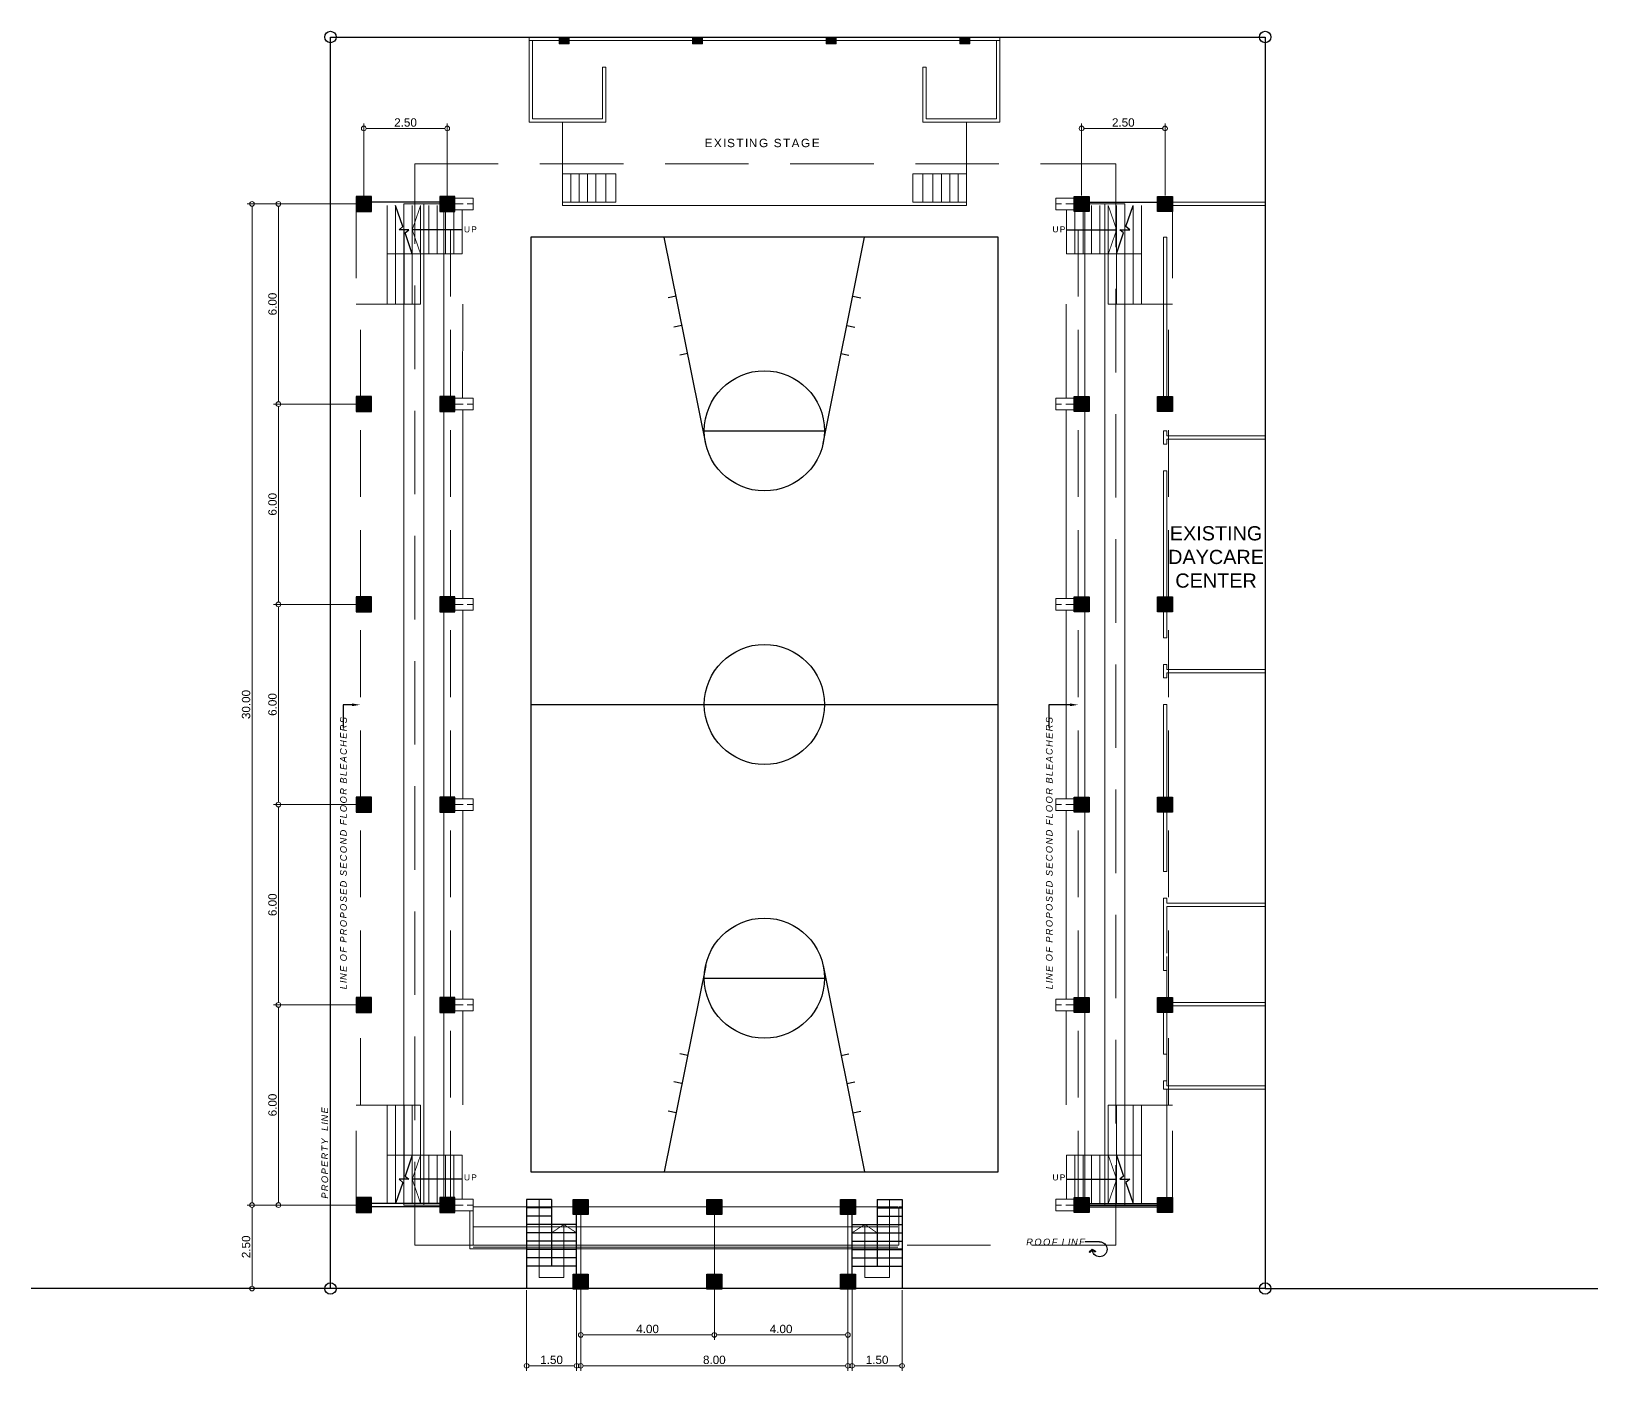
# Model space of a CAD drawing. Header units: inches. Extents: x -1369 to 1198, y -366 to 1398.
# Drawn here: x 88.29 to 135.21, y -225.76 to -185.63 of the extents above; entities that cross this region are included whole.
import ezdxf
from ezdxf import colors
from ezdxf.entities.mleader import LeaderData, LeaderLine
from ezdxf.math import Vec2, Vec3

# ---------------------------------------------------------------- set-up
doc = ezdxf.new("R2010")
doc.units = ezdxf.units.IN
doc.header["$MEASUREMENT"] = 0
doc.linetypes.add('HIDDEN', pattern=[0.375, 0.25, -0.125])
for name, color, linetype in [('cent', 3, 'Continuous'), ('COLM2', 7, 'Continuous'), ('rf', 1, 'HIDDEN'), ('txt', 7, 'Continuous'), ('wall', 7, 'Continuous')]:
    doc.layers.add(name, color=color, linetype=linetype)
doc.layers.add('col', color=7, linetype='Continuous', true_color=0x0a0aff)
doc.layers.add('dim.', color=10, linetype='Continuous', lineweight=15)
doc.styles.get("Standard").update_dxf_attribs({"font": 'arial.ttf'})
doc.dimstyles.get("Standard").update_dxf_attribs({"dimtxt": 0.25, "dimasz": 0.14, "dimexe": 0.145, "dimexo": 0.025, "dimgap": 0.05, "dimtad": 1, "dimzin": 0, "dimdsep": 46, "dimtxsty": 'Standard', "dimblk": 'DOTBLANK', "dimcen": 0.09, "dimclrd": 256, "dimclre": 256, "dimaunit": 1, "dimadec": 5, "dimazin": 0, "dimtfac": 1, "dimtix": 1, "dimtofl": 0, "dimtmove": 0, "dimatfit": 3, "dimfxl": 0, "dimtolj": 1, "dimtzin": 0, "dimlwd": -1, "dimlwe": -1, "dimarcsym": 0})

# ---------------------------------------------------------------- blocks, each defined once
blk = doc.blocks.new('_DotBlank')
at = {"color": 0, "linetype": 'ByBlock', "lineweight": -2}
blk.add_line((-0.5, 0), (-1, 0), dxfattribs=at)
blk.add_circle((0, 0), 0.5, dxfattribs=at)
blk = doc.blocks.new('*D648')
at = {"layer": 'Defpoints', "color": 0, "transparency": 16777216}
for p in [(98.028, -220.798), (94.904, -223.298), (97.253, -223.298)]:
    blk.add_point(p, dxfattribs=at)
at = {"layer": 'dim.', "transparency": 16777216}
for p, q in [((98.003, -220.798), (94.759, -220.798)), ((94.904, -220.938), (94.904, -223.158)), ((97.228, -223.298), (94.759, -223.298))]:
    blk.add_line(p, q, dxfattribs=at)
at = {"layer": 'dim.', "transparency": 16777216, "xscale": 0.14, "yscale": 0.14, "zscale": 0.14}
for p, rotation in [((94.904, -220.798), 90), ((94.904, -223.298), 270)]:
    blk.add_blockref('_DotBlank', p, dxfattribs=dict(at, rotation=rotation))
at = {"layer": 'dim.', "color": 0, "transparency": 16777216, "insert": (94.727, -222.048), "char_height": 0.25, "attachment_point": 5, "rotation": 90}
blk.add_mtext('\\A1;2.50', dxfattribs=at)
blk = doc.blocks.new('*D649')
at = {"layer": 'Defpoints', "color": 0, "transparency": 16777216}
for p in [(104.753, -220.853), (108.753, -220.853), (104.753, -224.688)]:
    blk.add_point(p, dxfattribs=at)
at = {"layer": 'dim.', "transparency": 16777216}
for p, q in [((104.753, -220.878), (104.753, -224.833)), ((108.753, -220.878), (108.753, -224.833)), ((108.613, -224.688), (104.893, -224.688))]:
    blk.add_line(p, q, dxfattribs=at)
at = {"layer": 'dim.', "transparency": 16777216, "xscale": 0.14, "yscale": 0.14, "zscale": 0.14, "rotation": 180}
blk.add_blockref('_DotBlank', (104.753, -224.688), dxfattribs=at)
at = {"layer": 'dim.', "transparency": 16777216, "xscale": 0.14, "yscale": 0.14, "zscale": 0.14}
blk.add_blockref('_DotBlank', (108.753, -224.688), dxfattribs=at)
at = {"layer": 'dim.', "color": 0, "transparency": 16777216, "insert": (106.753, -224.51), "char_height": 0.25, "attachment_point": 5}
blk.add_mtext('\\A1;4.00', dxfattribs=at)
blk = doc.blocks.new('*D650')
at = {"layer": 'Defpoints', "color": 0, "transparency": 16777216}
for p in [(108.753, -220.853), (112.753, -220.853), (112.753, -224.688)]:
    blk.add_point(p, dxfattribs=at)
at = {"layer": 'dim.', "transparency": 16777216}
for p, q in [((108.753, -220.878), (108.753, -224.833)), ((112.753, -220.878), (112.753, -224.833)), ((108.893, -224.688), (112.613, -224.688))]:
    blk.add_line(p, q, dxfattribs=at)
at = {"layer": 'dim.', "transparency": 16777216, "xscale": 0.14, "yscale": 0.14, "zscale": 0.14, "rotation": 180}
blk.add_blockref('_DotBlank', (108.753, -224.688), dxfattribs=at)
at = {"layer": 'dim.', "transparency": 16777216, "xscale": 0.14, "yscale": 0.14, "zscale": 0.14}
blk.add_blockref('_DotBlank', (112.753, -224.688), dxfattribs=at)
at = {"layer": 'dim.', "color": 0, "transparency": 16777216, "insert": (110.753, -224.51), "char_height": 0.25, "attachment_point": 5}
blk.add_mtext('\\A1;4.00', dxfattribs=at)
blk = doc.blocks.new('circular leader')
at = {"color": 8}
for points in [[(220.29, 247.37), (221.89, 247.37)], [(221.12, 246.54), (220.73, 246.34), (220.79, 246.23), (221.11, 246.43), (221.38, 246.17), (221.46, 246.27), (221.12, 246.54)]]:
    blk.add_lwpolyline(points, dxfattribs=at)
blk.add_arc((220.29, 246.54), 0.829, 90, 0, dxfattribs=at)
blk = doc.blocks.new('bc')
at = {"color": 8, "true_color": 0x808080}
blk.add_lwpolyline([(7, 14), (-7, 14), (-7, -14), (7, -14)], close=True, dxfattribs=at)
for points in [[(-1.759, 7.817), (-3, 14)], [(1.759, 7.817), (3, 14)], [(-2.646, 12.235), (-2.887, 12.187)], [(2.646, 12.235), (2.887, 12.187)], [(-2.469, 11.353), (-2.71, 11.304)], [(2.469, 11.353), (2.71, 11.304)], [(-2.291, 10.52), (-2.532, 10.472)], [(2.291, 10.52), (2.532, 10.472)], [(1.8, 8.2), (-1.8, 8.2)], [(7, 0), (-7, 0)], [(-1.759, -7.817), (-3, -14)], [(1.759, -7.817), (3, -14)], [(1.8, -8.2), (-1.8, -8.2)], [(-2.291, -10.52), (-2.532, -10.472)], [(2.291, -10.52), (2.532, -10.472)], [(-2.469, -11.353), (-2.71, -11.304)], [(2.469, -11.353), (2.71, -11.304)], [(-2.646, -12.235), (-2.887, -12.187)], [(2.646, -12.235), (2.887, -12.187)]]:
    blk.add_lwpolyline(points, dxfattribs=at)
for centre in [(0, 8.2), (0, 0), (0, -8.2)]:
    blk.add_circle(centre, 1.8, dxfattribs=at)
blk = doc.blocks.new('EXISTING GYM')
at = {"layer": 'COLM2', "lineweight": 13, "true_color": 0x808080}
h = blk.add_hatch(color=8, dxfattribs=at)
h.dxf.hatch_style = 1
h.paths.add_polyline_path([(104.103, -185.998), (104.103, -185.798), (104.403, -185.798), (104.403, -185.998)])
h = blk.add_hatch(color=8, dxfattribs=at)
h.dxf.hatch_style = 1
h.paths.add_polyline_path([(108.103, -185.998), (108.103, -185.798), (108.403, -185.798), (108.403, -185.998)])
h = blk.add_hatch(color=8, dxfattribs=at)
h.dxf.hatch_style = 1
h.paths.add_polyline_path([(112.103, -185.998), (112.103, -185.798), (112.403, -185.798), (112.403, -185.998)])
h = blk.add_hatch(color=8, dxfattribs=at)
h.dxf.hatch_style = 1
h.paths.add_polyline_path([(116.103, -185.998), (116.103, -185.798), (116.403, -185.798), (116.403, -185.998)])
at = {"color": 8, "lineweight": 13, "true_color": 0x808080}
for p, q in [((103.203, -185.898), (103.203, -188.349)), ((103.303, -188.249), (103.303, -185.898)), ((117.203, -188.249), (117.203, -185.898)), ((117.303, -185.898), (117.303, -188.349)), ((105.403, -188.249), (105.403, -186.698)), ((105.503, -186.698), (105.503, -188.349)), ((105.503, -188.349), (103.203, -188.349)), ((103.303, -188.249), (105.403, -188.249)), ((115.003, -188.349), (117.303, -188.349)), ((117.203, -188.249), (115.103, -188.249)), ((99.453, -190.798), (99.453, -220.798)), ((100.053, -190.798), (100.053, -220.798)), ((100.653, -190.798), (100.653, -220.798)), ((119.853, -190.798), (119.853, -220.798)), ((120.453, -190.798), (120.453, -220.798)), ((121.053, -190.798), (121.053, -220.798))]:
    blk.add_line(p, q, dxfattribs=at)
for points in [[(104.103, -185.898), (103.203, -185.898), (103.203, -185.798)], [(116.103, -185.898), (104.403, -185.898), (104.403, -185.798)], [(116.103, -185.898), (117.303, -185.898), (117.303, -185.798)], [(105.403, -186.698), (105.503, -186.698)], [(115.003, -188.349), (115.003, -186.698), (115.103, -186.698), (115.103, -188.249)], [(104.203, -190.748), (104.203, -189.898)], [(104.203, -189.898), (105.803, -189.898), (105.803, -190.748), (104.203, -190.748)], [(104.453, -190.748), (104.453, -189.898)], [(104.703, -190.748), (104.703, -189.898)], [(104.953, -190.748), (104.953, -189.898)], [(105.203, -190.748), (105.203, -189.898)], [(105.503, -190.748), (105.503, -189.898)], [(116.303, -189.898), (114.703, -189.898), (114.703, -190.748), (116.303, -190.748)], [(115.003, -190.748), (115.003, -189.898)], [(115.303, -190.748), (115.303, -189.898)], [(115.553, -190.748), (115.553, -189.898)], [(115.803, -190.748), (115.803, -189.898)], [(116.053, -190.748), (116.053, -189.898)], [(116.303, -190.748), (116.303, -189.898)], [(100.978, -190.798), (99.453, -190.798)], [(119.528, -190.798), (121.053, -190.798)], [(125.253, -190.748), (122.208, -190.748), (122.208, -190.998)], [(122.308, -190.998), (122.308, -190.848), (125.253, -190.848)], [(122.308, -190.998), (122.208, -190.998)], [(122.208, -191.798), (122.208, -196.798)], [(122.308, -191.798), (122.208, -191.798)], [(122.308, -196.798), (122.308, -191.798)], [(101.215, -193.798), (101.213, -196.623)], [(119.292, -193.798), (119.294, -196.623)], [(101.216, -196.973), (101.216, -202.623)], [(119.291, -196.973), (119.291, -202.623)], [(122.308, -196.798), (122.208, -196.798)], [(122.208, -197.598), (122.208, -197.998)], [(122.308, -197.598), (122.208, -197.598)], [(122.308, -197.998), (122.208, -197.998)], [(122.308, -197.748), (122.308, -197.598)], [(122.308, -197.748), (125.253, -197.748)], [(122.308, -197.998), (122.308, -197.848)], [(122.308, -197.848), (125.253, -197.848)], [(122.208, -198.798), (122.208, -203.798)], [(122.308, -198.798), (122.208, -198.798)], [(122.308, -203.798), (122.308, -198.798)], [(101.216, -202.973), (101.216, -208.623)], [(119.291, -202.973), (119.291, -208.623)], [(122.308, -203.798), (122.208, -203.798)], [(122.208, -204.598), (122.208, -204.998)], [(122.308, -204.598), (122.208, -204.598)], [(122.308, -204.998), (122.208, -204.998)], [(122.308, -204.748), (122.308, -204.598)], [(122.308, -204.748), (125.253, -204.748)], [(122.308, -204.848), (125.253, -204.848)], [(122.308, -204.848), (122.308, -204.998)], [(122.208, -205.798), (122.208, -210.798)], [(122.308, -205.798), (122.208, -205.798)], [(122.308, -205.798), (122.308, -210.798)], [(101.216, -208.973), (101.216, -214.623)], [(119.291, -208.973), (119.291, -214.623)], [(122.308, -210.798), (122.208, -210.798)], [(122.208, -211.598), (122.208, -213.773)], [(122.308, -211.598), (122.208, -211.598)], [(122.308, -211.598), (122.308, -211.748)], [(122.308, -211.748), (125.253, -211.748)], [(122.308, -211.848), (122.308, -213.248)], [(122.308, -211.848), (125.253, -211.848)], [(122.308, -214.723), (122.308, -213.348)], [(122.308, -213.773), (122.208, -213.773)], [(122.208, -214.573), (122.208, -216.273)], [(122.308, -214.573), (122.208, -214.573)], [(122.308, -214.723), (125.253, -214.723)], [(122.308, -214.823), (125.253, -214.823)], [(125.253, -217.223), (122.308, -217.223), (122.308, -214.823)], [(101.216, -214.973), (101.216, -217.798)], [(119.291, -214.973), (119.291, -217.798)], [(122.308, -216.273), (122.208, -216.273)], [(122.208, -217.073), (122.208, -217.323), (125.253, -217.323)], [(122.308, -217.073), (122.208, -217.073)], [(122.308, -217.323), (122.308, -220.798), (121.053, -220.798)], [(100.978, -220.798), (99.453, -220.798)], [(101.428, -220.973), (101.428, -222.103), (114.378, -222.103), (114.378, -220.853)], [(101.528, -220.853), (114.253, -220.853)], [(101.528, -220.973), (101.528, -222.003), (114.278, -222.003), (114.278, -220.853)], [(114.278, -220.853), (114.378, -220.853)], [(119.528, -220.798), (121.053, -220.798)], [(101.528, -221.453), (114.253, -221.453)], [(101.528, -222.053), (114.253, -222.053)]]:
    blk.add_lwpolyline(points, dxfattribs=at)
for points in [[(101.528, -190.623), (101.528, -190.973), (100.978, -190.973), (100.978, -190.623)], [(118.978, -190.623), (118.978, -190.973), (119.528, -190.973), (119.528, -190.623)], [(101.528, -196.623), (101.528, -196.973), (100.978, -196.973), (100.978, -196.623)], [(118.978, -196.623), (118.978, -196.973), (119.528, -196.973), (119.528, -196.623)], [(101.528, -202.623), (101.528, -202.973), (100.978, -202.973), (100.978, -202.623)], [(118.978, -202.623), (118.978, -202.973), (119.528, -202.973), (119.528, -202.623)], [(101.528, -208.623), (101.528, -208.973), (100.978, -208.973), (100.978, -208.623)], [(118.978, -208.623), (118.978, -208.973), (119.528, -208.973), (119.528, -208.623)], [(101.528, -214.623), (101.528, -214.973), (100.978, -214.973), (100.978, -214.623)], [(118.978, -214.623), (118.978, -214.973), (119.528, -214.973), (119.528, -214.623)], [(100.978, -220.623), (100.978, -220.973), (101.528, -220.973), (101.528, -220.623)], [(101.528, -220.623), (101.528, -220.973), (100.978, -220.973), (100.978, -220.623)], [(119.528, -220.623), (119.528, -220.973), (118.978, -220.973), (118.978, -220.623)], [(118.978, -220.623), (118.978, -220.973), (119.528, -220.973), (119.528, -220.623)]]:
    blk.add_lwpolyline(points, close=True, dxfattribs=at)
at = {"color": 8, "linetype": 'HIDDEN', "lineweight": 13, "true_color": 0x808080}
for points in [[(100.978, -190.798), (101.528, -190.798)], [(119.528, -190.798), (118.978, -190.798)], [(100.978, -196.798), (101.528, -196.798)], [(119.528, -196.798), (118.978, -196.798)], [(100.978, -202.798), (101.528, -202.798)], [(119.528, -202.798), (118.978, -202.798)], [(100.978, -208.798), (101.528, -208.798)], [(119.528, -208.798), (118.978, -208.798)], [(100.978, -214.798), (101.528, -214.798)], [(119.528, -214.798), (118.978, -214.798)], [(100.978, -220.798), (101.528, -220.798)], [(100.978, -220.798), (101.528, -220.798)], [(119.528, -220.798), (118.978, -220.798)], [(119.528, -220.798), (118.978, -220.798)]]:
    blk.add_lwpolyline(points, dxfattribs=at)
at = {"color": 1}
blk.add_circle((125.253, -185.798), 0.171, dxfattribs=at)
at = {"layer": 'COLM2', "color": 8, "lineweight": 13, "true_color": 0x808080}
for points in [[(104.103, -185.998), (104.103, -185.798), (104.403, -185.798), (104.403, -185.998)], [(108.103, -185.998), (108.103, -185.798), (108.403, -185.798), (108.403, -185.998)], [(112.103, -185.998), (112.103, -185.798), (112.403, -185.798), (112.403, -185.998)], [(116.103, -185.998), (116.103, -185.798), (116.403, -185.798), (116.403, -185.998)]]:
    blk.add_lwpolyline(points, close=True, dxfattribs=at)
at = {"layer": 'rf', "color": 8, "linetype": 'HIDDEN', "lineweight": 13, "ltscale": 10, "true_color": 0x808080}
blk.add_lwpolyline([(99.778, -189.598), (120.778, -189.598), (120.778, -221.998), (99.778, -221.998)], close=True, dxfattribs=at)
at = {"layer": 'wall', "color": 8, "lineweight": 13, "true_color": 0x808080}
for points in [[(116.303, -190.848), (104.203, -190.848), (104.203, -188.349)], [(116.303, -189.898), (116.303, -188.349)], [(116.303, -190.748), (116.303, -190.848)]]:
    blk.add_lwpolyline(points, dxfattribs=at)
at = {"color": 8, "true_color": 0x808080, "rotation": 180}
blk.add_blockref('bc', (110.253, -205.798), dxfattribs=at)
at = {"layer": 'txt', "color": 8, "lineweight": 13, "true_color": 0x808080, "xscale": -0.2708462903903239, "yscale": 0.2708462903903239, "zscale": 0.2708462903903239}
blk.add_blockref('circular leader', (179.958, -288.895), dxfattribs=at)
at = {"color": 8, "lineweight": 13, "true_color": 0x808080, "insert": (117.411, -200.455), "char_height": 0.425, "attachment_point": 1}
blk.add_mtext_dynamic_manual_height_columns('\\pxqc;EXISTING \\PDAYCARE\\PCENTER', width=12.74092, gutter_width=1, heights=[0], dxfattribs=at)
at = {"layer": 'txt', "color": 8, "lineweight": 13, "true_color": 0x808080, "attachment_point": 1}
for s, insert, char_height, width in [('{\\T1.2;EXISTING STAGE}', (108.461, -188.848), 0.25, 3.97746), ('{\\fArial|b0|i1|c0|p34;\\T1.2;ROOF LINE}', (118.096, -221.803), 0.2, 4.49881)]:
    blk.add_mtext(s, dxfattribs=dict(at, insert=insert, char_height=char_height, width=width))
blk = doc.blocks.new('*D657')
at = {"layer": 'Defpoints', "color": 0, "transparency": 16777216}
for p in [(112.878, -222.868), (114.378, -223.318), (114.378, -225.614)]:
    blk.add_point(p, dxfattribs=at)
at = {"layer": 'dim.', "transparency": 16777216}
for p, q in [((112.878, -222.893), (112.878, -225.759)), ((114.378, -223.343), (114.378, -225.759)), ((113.018, -225.614), (114.238, -225.614))]:
    blk.add_line(p, q, dxfattribs=at)
at = {"layer": 'dim.', "transparency": 16777216, "xscale": 0.14, "yscale": 0.14, "zscale": 0.14, "rotation": 180}
blk.add_blockref('_DotBlank', (112.878, -225.614), dxfattribs=at)
at = {"layer": 'dim.', "transparency": 16777216, "xscale": 0.14, "yscale": 0.14, "zscale": 0.14}
blk.add_blockref('_DotBlank', (114.378, -225.614), dxfattribs=at)
at = {"layer": 'dim.', "color": 0, "transparency": 16777216, "insert": (113.628, -225.436), "char_height": 0.25, "attachment_point": 5}
blk.add_mtext('\\A1;1.50', dxfattribs=at)
blk = doc.blocks.new('*D658')
at = {"layer": 'Defpoints', "color": 0, "transparency": 16777216}
for p in [(104.628, -222.868), (103.128, -223.318), (103.128, -225.614)]:
    blk.add_point(p, dxfattribs=at)
at = {"layer": 'dim.', "transparency": 16777216}
for p, q in [((104.628, -222.893), (104.628, -225.759)), ((103.128, -223.343), (103.128, -225.759)), ((104.488, -225.614), (103.268, -225.614))]:
    blk.add_line(p, q, dxfattribs=at)
at = {"layer": 'dim.', "transparency": 16777216, "xscale": 0.14, "yscale": 0.14, "zscale": 0.14, "rotation": 180}
blk.add_blockref('_DotBlank', (103.128, -225.614), dxfattribs=at)
at = {"layer": 'dim.', "transparency": 16777216, "xscale": 0.14, "yscale": 0.14, "zscale": 0.14}
blk.add_blockref('_DotBlank', (104.628, -225.614), dxfattribs=at)
at = {"layer": 'dim.', "color": 0, "transparency": 16777216, "insert": (103.878, -225.436), "char_height": 0.25, "attachment_point": 5}
blk.add_mtext('\\A1;1.50', dxfattribs=at)
blk = doc.blocks.new('*D705')
at = {"layer": 'Defpoints', "color": 0, "transparency": 16777216}
for p in [(100.753, -188.538), (98.253, -190.573), (100.753, -190.573)]:
    blk.add_point(p, dxfattribs=at)
at = {"layer": 'dim.', "transparency": 16777216}
for p, q in [((98.253, -190.548), (98.253, -188.393)), ((98.393, -188.538), (100.613, -188.538)), ((100.753, -190.548), (100.753, -188.393))]:
    blk.add_line(p, q, dxfattribs=at)
at = {"layer": 'dim.', "transparency": 16777216, "xscale": 0.14, "yscale": 0.14, "zscale": 0.14, "rotation": 180}
blk.add_blockref('_DotBlank', (98.253, -188.538), dxfattribs=at)
at = {"layer": 'dim.', "transparency": 16777216, "xscale": 0.14, "yscale": 0.14, "zscale": 0.14}
blk.add_blockref('_DotBlank', (100.753, -188.538), dxfattribs=at)
at = {"layer": 'dim.', "color": 0, "transparency": 16777216, "insert": (99.503, -188.36), "char_height": 0.25, "attachment_point": 5}
blk.add_mtext('\\A1;2.50', dxfattribs=at)
blk = doc.blocks.new('*D704')
at = {"layer": 'Defpoints', "color": 0, "transparency": 16777216}
for p in [(122.253, -188.538), (119.753, -190.573), (122.253, -190.573)]:
    blk.add_point(p, dxfattribs=at)
at = {"layer": 'dim.', "transparency": 16777216}
for p, q in [((119.753, -190.548), (119.753, -188.393)), ((119.893, -188.538), (122.113, -188.538)), ((122.253, -190.548), (122.253, -188.393))]:
    blk.add_line(p, q, dxfattribs=at)
at = {"layer": 'dim.', "transparency": 16777216, "xscale": 0.14, "yscale": 0.14, "zscale": 0.14, "rotation": 180}
blk.add_blockref('_DotBlank', (119.753, -188.538), dxfattribs=at)
at = {"layer": 'dim.', "transparency": 16777216, "xscale": 0.14, "yscale": 0.14, "zscale": 0.14}
blk.add_blockref('_DotBlank', (122.253, -188.538), dxfattribs=at)
at = {"layer": 'dim.', "color": 0, "transparency": 16777216, "insert": (121.003, -188.36), "char_height": 0.25, "attachment_point": 5}
blk.add_mtext('\\A1;2.50', dxfattribs=at)
blk = doc.blocks.new('*D744')
at = {"layer": 'Defpoints', "color": 0, "transparency": 16777216}
for p in [(94.904, -190.798), (98.028, -190.798), (97.253, -220.798)]:
    blk.add_point(p, dxfattribs=at)
at = {"layer": 'dim.', "transparency": 16777216}
for p, q in [((98.003, -190.798), (94.759, -190.798)), ((94.904, -220.658), (94.904, -190.938)), ((97.228, -220.798), (94.759, -220.798))]:
    blk.add_line(p, q, dxfattribs=at)
at = {"layer": 'dim.', "transparency": 16777216, "xscale": 0.14, "yscale": 0.14, "zscale": 0.14}
for p, rotation in [((94.904, -190.798), 90), ((94.904, -220.798), 270)]:
    blk.add_blockref('_DotBlank', p, dxfattribs=dict(at, rotation=rotation))
at = {"layer": 'dim.', "color": 0, "transparency": 16777216, "insert": (94.727, -205.798), "char_height": 0.25, "attachment_point": 5, "rotation": 90}
blk.add_mtext('\\A1;30.00', dxfattribs=at)
blk = doc.blocks.new('*D745')
at = {"layer": 'Defpoints', "color": 0, "transparency": 16777216}
for p in [(95.696, -214.798), (98.028, -214.798), (97.253, -220.798)]:
    blk.add_point(p, dxfattribs=at)
at = {"layer": 'dim.', "transparency": 16777216}
for p, q in [((98.003, -214.798), (95.551, -214.798)), ((95.696, -220.658), (95.696, -214.938)), ((97.228, -220.798), (95.551, -220.798))]:
    blk.add_line(p, q, dxfattribs=at)
at = {"layer": 'dim.', "transparency": 16777216, "xscale": 0.14, "yscale": 0.14, "zscale": 0.14}
for p, rotation in [((95.696, -214.798), 90), ((95.696, -220.798), 270)]:
    blk.add_blockref('_DotBlank', p, dxfattribs=dict(at, rotation=rotation))
at = {"layer": 'dim.', "color": 0, "transparency": 16777216, "insert": (95.519, -217.798), "char_height": 0.25, "attachment_point": 5, "rotation": 90}
blk.add_mtext('\\A1;6.00', dxfattribs=at)
blk = doc.blocks.new('*D746')
at = {"layer": 'Defpoints', "color": 0, "transparency": 16777216}
for p in [(95.696, -208.798), (98.028, -208.798), (97.253, -214.798)]:
    blk.add_point(p, dxfattribs=at)
at = {"layer": 'dim.', "transparency": 16777216}
for p, q in [((98.003, -208.798), (95.551, -208.798)), ((95.696, -214.658), (95.696, -208.938)), ((97.228, -214.798), (95.551, -214.798))]:
    blk.add_line(p, q, dxfattribs=at)
at = {"layer": 'dim.', "transparency": 16777216, "xscale": 0.14, "yscale": 0.14, "zscale": 0.14}
for p, rotation in [((95.696, -208.798), 90), ((95.696, -214.798), 270)]:
    blk.add_blockref('_DotBlank', p, dxfattribs=dict(at, rotation=rotation))
at = {"layer": 'dim.', "color": 0, "transparency": 16777216, "insert": (95.519, -211.798), "char_height": 0.25, "attachment_point": 5, "rotation": 90}
blk.add_mtext('\\A1;6.00', dxfattribs=at)
blk = doc.blocks.new('*D747')
at = {"layer": 'Defpoints', "color": 0, "transparency": 16777216}
for p in [(95.696, -202.798), (98.028, -202.798), (97.253, -208.798)]:
    blk.add_point(p, dxfattribs=at)
at = {"layer": 'dim.', "transparency": 16777216}
for p, q in [((98.003, -202.798), (95.551, -202.798)), ((95.696, -208.658), (95.696, -202.938)), ((97.228, -208.798), (95.551, -208.798))]:
    blk.add_line(p, q, dxfattribs=at)
at = {"layer": 'dim.', "transparency": 16777216, "xscale": 0.14, "yscale": 0.14, "zscale": 0.14}
for p, rotation in [((95.696, -202.798), 90), ((95.696, -208.798), 270)]:
    blk.add_blockref('_DotBlank', p, dxfattribs=dict(at, rotation=rotation))
at = {"layer": 'dim.', "color": 0, "transparency": 16777216, "insert": (95.519, -205.798), "char_height": 0.25, "attachment_point": 5, "rotation": 90}
blk.add_mtext('\\A1;6.00', dxfattribs=at)
blk = doc.blocks.new('*D748')
at = {"layer": 'Defpoints', "color": 0, "transparency": 16777216}
for p in [(95.696, -196.798), (98.028, -196.798), (97.253, -202.798)]:
    blk.add_point(p, dxfattribs=at)
at = {"layer": 'dim.', "transparency": 16777216}
for p, q in [((98.003, -196.798), (95.551, -196.798)), ((95.696, -202.658), (95.696, -196.938)), ((97.228, -202.798), (95.551, -202.798))]:
    blk.add_line(p, q, dxfattribs=at)
at = {"layer": 'dim.', "transparency": 16777216, "xscale": 0.14, "yscale": 0.14, "zscale": 0.14}
for p, rotation in [((95.696, -196.798), 90), ((95.696, -202.798), 270)]:
    blk.add_blockref('_DotBlank', p, dxfattribs=dict(at, rotation=rotation))
at = {"layer": 'dim.', "color": 0, "transparency": 16777216, "insert": (95.519, -199.798), "char_height": 0.25, "attachment_point": 5, "rotation": 90}
blk.add_mtext('\\A1;6.00', dxfattribs=at)
blk = doc.blocks.new('*D749')
at = {"layer": 'Defpoints', "color": 0, "transparency": 16777216}
for p in [(95.696, -190.798), (98.028, -190.798), (98.028, -196.798)]:
    blk.add_point(p, dxfattribs=at)
at = {"layer": 'dim.', "transparency": 16777216}
for p, q in [((98.003, -190.798), (95.551, -190.798)), ((95.696, -196.658), (95.696, -190.938)), ((98.003, -196.798), (95.551, -196.798))]:
    blk.add_line(p, q, dxfattribs=at)
at = {"layer": 'dim.', "transparency": 16777216, "xscale": 0.14, "yscale": 0.14, "zscale": 0.14}
for p, rotation in [((95.696, -190.798), 90), ((95.696, -196.798), 270)]:
    blk.add_blockref('_DotBlank', p, dxfattribs=dict(at, rotation=rotation))
at = {"layer": 'dim.', "color": 0, "transparency": 16777216, "insert": (95.519, -193.798), "char_height": 0.25, "attachment_point": 5, "rotation": 90}
blk.add_mtext('\\A1;6.00', dxfattribs=at)
blk = doc.blocks.new('*D750')
at = {"layer": 'Defpoints', "color": 0, "transparency": 16777216}
for p in [(104.753, -223.318), (112.753, -223.298), (112.753, -225.614)]:
    blk.add_point(p, dxfattribs=at)
at = {"layer": 'dim.', "transparency": 16777216}
for p, q in [((112.753, -223.323), (112.753, -225.759)), ((104.753, -223.343), (104.753, -225.759)), ((104.893, -225.614), (112.613, -225.614))]:
    blk.add_line(p, q, dxfattribs=at)
at = {"layer": 'dim.', "transparency": 16777216, "xscale": 0.14, "yscale": 0.14, "zscale": 0.14, "rotation": 180}
blk.add_blockref('_DotBlank', (104.753, -225.614), dxfattribs=at)
at = {"layer": 'dim.', "transparency": 16777216, "xscale": 0.14, "yscale": 0.14, "zscale": 0.14}
blk.add_blockref('_DotBlank', (112.753, -225.614), dxfattribs=at)
at = {"layer": 'dim.', "color": 0, "transparency": 16777216, "insert": (108.753, -225.436), "char_height": 0.25, "attachment_point": 5}
blk.add_mtext('\\A1;8.00', dxfattribs=at)

msp = doc.modelspace()

# ---------------------------------------------------------------- hatches: boundary and pattern name
at = {"layer": 'col'}
h = msp.add_hatch(color=256, dxfattribs=at)
h.dxf.hatch_style = 1
h.paths.add_polyline_path([(98.4784, -190.5734), (98.0284, -190.5734), (98.0284, -191.0234), (98.4784, -191.0234)])
h = msp.add_hatch(color=256, dxfattribs=at)
h.dxf.hatch_style = 1
h.paths.add_polyline_path([(100.9784, -190.5734), (100.5284, -190.5734), (100.5284, -191.0234), (100.9784, -191.0234)])
h = msp.add_hatch(color=256, dxfattribs=at)
h.dxf.hatch_style = 1
h.paths.add_polyline_path([(119.5284, -190.5734), (119.9784, -190.5734), (119.9784, -191.0234), (119.5284, -191.0234)])
h = msp.add_hatch(color=256, dxfattribs=at)
h.dxf.hatch_style = 1
h.paths.add_polyline_path([(122.0284, -190.5734), (122.4784, -190.5734), (122.4784, -191.0234), (122.0284, -191.0234)])
h = msp.add_hatch(color=256, dxfattribs=at)
h.dxf.hatch_style = 1
h.paths.add_polyline_path([(98.4784, -196.5734), (98.0284, -196.5734), (98.0284, -197.0234), (98.4784, -197.0234)])
h = msp.add_hatch(color=256, dxfattribs=at)
h.dxf.hatch_style = 1
h.paths.add_polyline_path([(100.9784, -196.5734), (100.5284, -196.5734), (100.5284, -197.0234), (100.9784, -197.0234)])
h = msp.add_hatch(color=256, dxfattribs=at)
h.dxf.hatch_style = 1
h.paths.add_polyline_path([(119.5284, -196.5734), (119.9784, -196.5734), (119.9784, -197.0234), (119.5284, -197.0234)])
h = msp.add_hatch(color=256, dxfattribs=at)
h.dxf.hatch_style = 1
h.paths.add_polyline_path([(122.0284, -196.5734), (122.4784, -196.5734), (122.4784, -197.0234), (122.0284, -197.0234)])
h = msp.add_hatch(color=256, dxfattribs=at)
h.dxf.hatch_style = 1
h.paths.add_polyline_path([(98.4784, -202.5734), (98.0284, -202.5734), (98.0284, -203.0234), (98.4784, -203.0234)])
h = msp.add_hatch(color=256, dxfattribs=at)
h.dxf.hatch_style = 1
h.paths.add_polyline_path([(100.9784, -202.5734), (100.5284, -202.5734), (100.5284, -203.0234), (100.9784, -203.0234)])
h = msp.add_hatch(color=256, dxfattribs=at)
h.dxf.hatch_style = 1
h.paths.add_polyline_path([(119.5284, -202.5734), (119.9784, -202.5734), (119.9784, -203.0234), (119.5284, -203.0234)])
h = msp.add_hatch(color=256, dxfattribs=at)
h.dxf.hatch_style = 1
h.paths.add_polyline_path([(122.0284, -202.5734), (122.4784, -202.5734), (122.4784, -203.0234), (122.0284, -203.0234)])
h = msp.add_hatch(color=256, dxfattribs=at)
h.dxf.hatch_style = 1
h.paths.add_polyline_path([(98.4784, -208.5734), (98.0284, -208.5734), (98.0284, -209.0234), (98.4784, -209.0234)])
h = msp.add_hatch(color=256, dxfattribs=at)
h.dxf.hatch_style = 1
h.paths.add_polyline_path([(100.9784, -208.5734), (100.5284, -208.5734), (100.5284, -209.0234), (100.9784, -209.0234)])
h = msp.add_hatch(color=256, dxfattribs=at)
h.dxf.hatch_style = 1
h.paths.add_polyline_path([(119.5284, -208.5734), (119.9784, -208.5734), (119.9784, -209.0234), (119.5284, -209.0234)])
h = msp.add_hatch(color=256, dxfattribs=at)
h.dxf.hatch_style = 1
h.paths.add_polyline_path([(122.0284, -208.5734), (122.4784, -208.5734), (122.4784, -209.0234), (122.0284, -209.0234)])
h = msp.add_hatch(color=256, dxfattribs=at)
h.dxf.hatch_style = 1
h.paths.add_polyline_path([(98.4784, -214.5734), (98.0284, -214.5734), (98.0284, -215.0234), (98.4784, -215.0234)])
h = msp.add_hatch(color=256, dxfattribs=at)
h.dxf.hatch_style = 1
h.paths.add_polyline_path([(100.9784, -214.5734), (100.5284, -214.5734), (100.5284, -215.0234), (100.9784, -215.0234)])
h = msp.add_hatch(color=256, dxfattribs=at)
h.dxf.hatch_style = 1
h.paths.add_polyline_path([(119.5284, -214.5734), (119.9784, -214.5734), (119.9784, -215.0234), (119.5284, -215.0234)])
h = msp.add_hatch(color=256, dxfattribs=at)
h.dxf.hatch_style = 1
h.paths.add_polyline_path([(122.0284, -214.5734), (122.4784, -214.5734), (122.4784, -215.0234), (122.0284, -215.0234)])
h = msp.add_hatch(color=256, dxfattribs=at)
h.dxf.hatch_style = 1
h.paths.add_polyline_path([(98.4784, -220.5734), (98.0284, -220.5734), (98.0284, -221.0234), (98.4784, -221.0234)])
h = msp.add_hatch(color=256, dxfattribs=at)
h.dxf.hatch_style = 1
h.paths.add_polyline_path([(100.9784, -220.5734), (100.5284, -220.5734), (100.5284, -221.0234), (100.9784, -221.0234)])
h = msp.add_hatch(color=256, dxfattribs=at)
h.dxf.hatch_style = 1
h.paths.add_polyline_path([(104.5284, -220.6278), (104.9784, -220.6278), (104.9784, -221.0778), (104.5284, -221.0778)])
h = msp.add_hatch(color=256, dxfattribs=at)
h.dxf.hatch_style = 1
h.paths.add_polyline_path([(108.5284, -220.6278), (108.9784, -220.6278), (108.9784, -221.0778), (108.5284, -221.0778)])
h = msp.add_hatch(color=256, dxfattribs=at)
h.dxf.hatch_style = 1
h.paths.add_polyline_path([(112.5284, -220.6278), (112.9784, -220.6278), (112.9784, -221.0778), (112.5284, -221.0778)])
h = msp.add_hatch(color=256, dxfattribs=at)
h.dxf.hatch_style = 1
h.paths.add_polyline_path([(119.5284, -220.5734), (119.9784, -220.5734), (119.9784, -221.0234), (119.5284, -221.0234)])
h = msp.add_hatch(color=256, dxfattribs=at)
h.dxf.hatch_style = 1
h.paths.add_polyline_path([(122.0284, -220.5734), (122.4784, -220.5734), (122.4784, -221.0234), (122.0284, -221.0234)])
h = msp.add_hatch(color=256, dxfattribs=at)
h.dxf.hatch_style = 1
h.paths.add_polyline_path([(104.5284, -222.8683), (104.9784, -222.8683), (104.9784, -223.3183), (104.5284, -223.3183)])
h = msp.add_hatch(color=256, dxfattribs=at)
h.dxf.hatch_style = 1
h.paths.add_polyline_path([(108.5284, -222.8683), (108.9784, -222.8683), (108.9784, -223.3183), (108.5284, -223.3183)])
h = msp.add_hatch(color=256, dxfattribs=at)
h.dxf.hatch_style = 1
h.paths.add_polyline_path([(112.5284, -222.8683), (112.9784, -222.8683), (112.9784, -223.3183), (112.5284, -223.3183)])

# ---------------------------------------------------------------- linework, layer by layer
at = {"color": 7}
msp.add_lwpolyline([(97.2534, -223.2983), (97.2534, -185.7984), (125.2534, -185.7984), (125.2534, -223.2983)], close=True, dxfattribs=at)
msp.add_lwpolyline([(105.4034, -186.7484), (105.4034, -186.7484)], close=True)
for points in [[(100.5284, -190.7484), (98.4784, -190.7484)], [(119.9784, -190.7484), (122.0284, -190.7484)], [(100.5284, -220.7484), (98.4784, -220.7484)], [(100.5284, -220.8484), (98.4784, -220.8484)], [(103.8784, -220.6278), (103.1284, -220.6278)], [(103.1284, -220.6278), (103.1284, -222.6278), (103.1284, -223.2983)], [(103.8784, -220.8778), (103.1284, -220.8778)], [(103.8784, -220.6278), (103.8784, -222.6278)], [(113.6284, -220.6278), (114.3784, -220.6278)], [(113.6284, -220.6278), (113.6284, -222.6278)], [(113.6284, -220.8778), (114.3784, -220.8778)], [(114.3784, -220.6278), (114.3784, -222.6278), (114.3784, -223.2983)], [(119.9784, -220.7484), (122.0284, -220.7484)], [(119.9784, -220.8484), (122.0284, -220.8484)], [(103.8784, -221.1278), (103.1284, -221.1278)], [(104.6284, -221.3778), (103.1284, -221.3778)], [(104.6284, -222.8683), (104.6284, -221.0778)], [(112.8784, -222.8683), (112.8784, -221.0778)], [(112.8784, -221.3778), (114.3784, -221.3778)], [(113.6284, -221.1278), (114.3784, -221.1278)], [(104.6284, -221.6278), (103.1284, -221.6278)], [(104.6284, -221.8778), (103.1284, -221.8778)], [(112.8784, -221.6278), (114.3784, -221.6278)], [(112.8784, -221.8778), (114.3784, -221.8778)], [(104.6284, -222.1278), (103.1284, -222.1278)], [(104.6284, -222.3778), (103.1284, -222.3778)], [(112.8784, -222.1278), (114.3784, -222.1278)], [(112.8784, -222.3778), (114.3784, -222.3778)], [(104.6284, -222.6278), (103.1284, -222.6278)], [(112.8784, -222.6278), (114.3784, -222.6278)]]:
    msp.add_lwpolyline(points)
at = {"color": 1, "linetype": 'HIDDEN', "lineweight": 18, "ltscale": 8, "true_color": 0xff0a0a}
for points in [[(98.9534, -190.8484), (98.9534, -192.2984)], [(99.2034, -190.8484), (99.2034, -192.2984)], [(121.3034, -190.8484), (121.3034, -192.2984)], [(121.5534, -190.8484), (121.5534, -192.2984)], [(98.0284, -191.0234), (98.0284, -193.7984)], [(100.8534, -196.5734), (100.8534, -191.0234)], [(119.6534, -196.5734), (119.6534, -191.0234)], [(122.4784, -191.0234), (122.4784, -193.7984)], [(99.4584, -191.5734), (99.4584, -192.2984)], [(121.0484, -191.5734), (121.0484, -192.2984)], [(99.7034, -192.2984), (98.9534, -192.2984)], [(98.9534, -192.2984), (98.9534, -193.7984)], [(99.2034, -192.2984), (99.2034, -193.7984)], [(99.4584, -192.2984), (99.4584, -193.7984)], [(99.7034, -192.2984), (99.7034, -193.7984)], [(99.9534, -192.2984), (99.9534, -193.7984)], [(120.5534, -192.2984), (120.5534, -193.7984)], [(120.8034, -192.2984), (121.5534, -192.2984)], [(120.8034, -192.2984), (120.8034, -193.7984)], [(121.0484, -192.2984), (121.0484, -193.7984)], [(121.3034, -192.2984), (121.3034, -193.7984)], [(121.5534, -192.2984), (121.5534, -193.7984)], [(98.0284, -193.7984), (99.9534, -193.7984)], [(98.1492, -196.5734), (98.1492, -193.7984)], [(122.4784, -193.7984), (120.5534, -193.7984)], [(122.3576, -196.5734), (122.3576, -193.7984)], [(98.1492, -202.5734), (98.1492, -197.0234)], [(100.8534, -202.5734), (100.8534, -197.0234)], [(119.6534, -202.5734), (119.6534, -197.0234)], [(122.3576, -202.5734), (122.3576, -197.0234)], [(98.1492, -208.5734), (98.1492, -203.0234)], [(100.8534, -208.5734), (100.8534, -203.0234)], [(119.6534, -208.5734), (119.6534, -203.0234)], [(122.3576, -208.5734), (122.3576, -203.0234)], [(98.1492, -214.5734), (98.1492, -209.0234)], [(100.8534, -214.5734), (100.8534, -209.0234)], [(119.6534, -214.5734), (119.6534, -209.0234)], [(122.3576, -214.5734), (122.3576, -209.0234)], [(98.1492, -217.7984), (98.1492, -215.0234)], [(100.8534, -220.5734), (100.8534, -215.0234)], [(119.6534, -220.5734), (119.6534, -215.0234)], [(122.3576, -217.7984), (122.3576, -215.0234)], [(98.0284, -217.7984), (99.9534, -217.7984)], [(98.0284, -220.5734), (98.0284, -217.7984)], [(98.9534, -219.2984), (98.9534, -217.7984)], [(99.2034, -219.2984), (99.2034, -217.7984)], [(99.4584, -219.2984), (99.4584, -217.7984)], [(99.7034, -219.2984), (99.7034, -217.7984)], [(99.9534, -219.2984), (99.9534, -217.7984)], [(122.4784, -217.7984), (120.5534, -217.7984)], [(120.5534, -219.2984), (120.5534, -217.7984)], [(120.8034, -219.2984), (120.8034, -217.7984)], [(121.0484, -219.2984), (121.0484, -217.7984)], [(121.3034, -219.2984), (121.3034, -217.7984)], [(121.5534, -219.2984), (121.5534, -217.7984)], [(122.4784, -220.5734), (122.4784, -217.7984)], [(98.9534, -220.7484), (98.9534, -219.2984)], [(99.7034, -219.2984), (98.9534, -219.2984)], [(99.2034, -220.7484), (99.2034, -219.2984)], [(99.4584, -220.0234), (99.4584, -219.2984)], [(120.8034, -219.2984), (121.5534, -219.2984)], [(121.0484, -220.0234), (121.0484, -219.2984)], [(121.3034, -220.7484), (121.3034, -219.2984)], [(121.5534, -220.7484), (121.5534, -219.2984)]]:
    msp.add_lwpolyline(points, dxfattribs=at)
at = {"color": 8, "true_color": 0x808080}
for points in [[(99.7034, -192.2984), (99.4924, -191.6673), (99.6044, -191.5736), (99.3124, -191.5732), (99.4244, -191.4795), (99.2034, -190.8484)], [(120.8034, -192.2984), (121.0144, -191.6673), (120.9024, -191.5736), (121.1944, -191.5732), (121.0824, -191.4795), (121.3034, -190.8484)], [(101.2034, -191.5734), (99.7034, -191.5734)], [(119.3034, -191.5734), (120.8034, -191.5734)], [(99.7034, -219.2984), (99.4924, -219.9295), (99.6044, -220.0232), (99.3124, -220.0237), (99.4244, -220.1173), (99.2034, -220.7484)], [(120.8034, -219.2984), (121.0144, -219.9295), (120.9024, -220.0232), (121.1944, -220.0237), (121.0824, -220.1173), (121.3034, -220.7484)], [(101.2034, -220.0234), (99.7034, -220.0234)], [(119.3034, -220.0234), (120.8034, -220.0234)]]:
    msp.add_lwpolyline(points, dxfattribs=at)
at = {"lineweight": 20}
for points in [[(99.4534, -190.8484), (99.4534, -191.5734)], [(99.7034, -190.8484), (99.7034, -192.2984)], [(99.9534, -190.8484), (99.9534, -192.2984)], [(100.2034, -190.8484), (100.2034, -192.2984)], [(100.4534, -190.8484), (100.4534, -192.2984)], [(120.0534, -190.8484), (120.0534, -192.2984)], [(120.3034, -190.8484), (120.3034, -192.2984)], [(120.5534, -190.8484), (120.5534, -192.2984)], [(120.8034, -190.8484), (120.8034, -192.2984)], [(121.0534, -190.8484), (121.0534, -191.5734)], [(100.7034, -190.9734), (100.7034, -192.2984)], [(100.9534, -190.9734), (100.9534, -192.2984)], [(101.2034, -190.9734), (101.2034, -192.2984)], [(119.3034, -190.9734), (119.3034, -192.2984)], [(119.5534, -190.9734), (119.5534, -192.2984)], [(119.8034, -190.9734), (119.8034, -192.2984)], [(99.7034, -192.2984), (101.2034, -192.2984)], [(120.8034, -192.2984), (119.3034, -192.2984)], [(99.7034, -219.2984), (101.2034, -219.2984)], [(99.7034, -220.7484), (99.7034, -219.2984)], [(99.9534, -220.7484), (99.9534, -219.2984)], [(100.2034, -220.7484), (100.2034, -219.2984)], [(100.4534, -220.7484), (100.4534, -219.2984)], [(100.7034, -220.6234), (100.7034, -219.2984)], [(100.9534, -220.6234), (100.9534, -219.2984)], [(101.2034, -220.6234), (101.2034, -219.2984)], [(120.8034, -219.2984), (119.3034, -219.2984)], [(119.3034, -220.6234), (119.3034, -219.2984)], [(119.5534, -220.6234), (119.5534, -219.2984)], [(119.8034, -220.6234), (119.8034, -219.2984)], [(120.0534, -220.7484), (120.0534, -219.2984)], [(120.3034, -220.7484), (120.3034, -219.2984)], [(120.5534, -220.7484), (120.5534, -219.2984)], [(120.8034, -220.7484), (120.8034, -219.2984)], [(99.4534, -220.7484), (99.4534, -220.0234)], [(121.0534, -220.7484), (121.0534, -220.0234)]]:
    msp.add_lwpolyline(points, dxfattribs=at)
at = {"const_width": 0.025}
for points in [[(99.9534, -192.2984), (99.7034, -191.5734), (99.9534, -190.8484)], [(120.5534, -192.2984), (120.8034, -191.5734), (120.5534, -190.8484)], [(99.9534, -219.2984), (99.7034, -220.0234), (99.9534, -220.7484)], [(120.5534, -219.2984), (120.8034, -220.0234), (120.5534, -220.7484)], [(103.8784, -221.6278), (104.2428, -221.3778), (104.6284, -221.6278)], [(113.6284, -221.6278), (113.2639, -221.3778), (112.8784, -221.6278)]]:
    msp.add_lwpolyline(points, dxfattribs=at)
at = {"color": 8, "lineweight": 13, "true_color": 0x808080}
for points in [[(103.5034, -220.6278), (103.5034, -222.9631), (104.2428, -222.9631), (104.2428, -221.3778)], [(114.0034, -220.6278), (114.0034, -222.9631), (113.2639, -222.9631), (113.2639, -221.3778)]]:
    msp.add_lwpolyline(points, dxfattribs=at)
at = {"color": 1}
for points in [[(97.2534, -223.2983), (88.2935, -223.2983)], [(125.2534, -223.2983), (135.2133, -223.2983)]]:
    msp.add_lwpolyline(points, dxfattribs=at)
for centre in [(97.2534, -185.7984), (97.2534, -223.2983), (125.2534, -223.2983)]:
    msp.add_circle(centre, 0.1713, dxfattribs=at)
at = {"layer": 'cent'}
msp.add_lwpolyline([(119.7534, -220.7984), (122.2534, -220.7984)], dxfattribs=at)
at = {"layer": 'col'}
for points in [[(98.4784, -190.5734), (98.0284, -190.5734), (98.0284, -191.0234), (98.4784, -191.0234)], [(100.9784, -190.5734), (100.5284, -190.5734), (100.5284, -191.0234), (100.9784, -191.0234)], [(119.5284, -190.5734), (119.9784, -190.5734), (119.9784, -191.0234), (119.5284, -191.0234)], [(122.0284, -190.5734), (122.4784, -190.5734), (122.4784, -191.0234), (122.0284, -191.0234)], [(98.4784, -196.5734), (98.0284, -196.5734), (98.0284, -197.0234), (98.4784, -197.0234)], [(100.9784, -196.5734), (100.5284, -196.5734), (100.5284, -197.0234), (100.9784, -197.0234)], [(119.5284, -196.5734), (119.9784, -196.5734), (119.9784, -197.0234), (119.5284, -197.0234)], [(122.0284, -196.5734), (122.4784, -196.5734), (122.4784, -197.0234), (122.0284, -197.0234)], [(98.4784, -202.5734), (98.0284, -202.5734), (98.0284, -203.0234), (98.4784, -203.0234)], [(100.9784, -202.5734), (100.5284, -202.5734), (100.5284, -203.0234), (100.9784, -203.0234)], [(119.5284, -202.5734), (119.9784, -202.5734), (119.9784, -203.0234), (119.5284, -203.0234)], [(122.0284, -202.5734), (122.4784, -202.5734), (122.4784, -203.0234), (122.0284, -203.0234)], [(98.4784, -208.5734), (98.0284, -208.5734), (98.0284, -209.0234), (98.4784, -209.0234)], [(100.9784, -208.5734), (100.5284, -208.5734), (100.5284, -209.0234), (100.9784, -209.0234)], [(119.5284, -208.5734), (119.9784, -208.5734), (119.9784, -209.0234), (119.5284, -209.0234)], [(122.0284, -208.5734), (122.4784, -208.5734), (122.4784, -209.0234), (122.0284, -209.0234)], [(98.4784, -214.5734), (98.0284, -214.5734), (98.0284, -215.0234), (98.4784, -215.0234)], [(100.9784, -214.5734), (100.5284, -214.5734), (100.5284, -215.0234), (100.9784, -215.0234)], [(119.5284, -214.5734), (119.9784, -214.5734), (119.9784, -215.0234), (119.5284, -215.0234)], [(122.0284, -214.5734), (122.4784, -214.5734), (122.4784, -215.0234), (122.0284, -215.0234)], [(98.4784, -220.5734), (98.0284, -220.5734), (98.0284, -221.0234), (98.4784, -221.0234)], [(100.9784, -220.5734), (100.5284, -220.5734), (100.5284, -221.0234), (100.9784, -221.0234)], [(104.5284, -220.6278), (104.9784, -220.6278), (104.9784, -221.0778), (104.5284, -221.0778)], [(108.5284, -220.6278), (108.9784, -220.6278), (108.9784, -221.0778), (108.5284, -221.0778)], [(112.5284, -220.6278), (112.9784, -220.6278), (112.9784, -221.0778), (112.5284, -221.0778)], [(119.5284, -220.5734), (119.9784, -220.5734), (119.9784, -221.0234), (119.5284, -221.0234)], [(122.0284, -220.5734), (122.4784, -220.5734), (122.4784, -221.0234), (122.0284, -221.0234)], [(104.5284, -222.8683), (104.9784, -222.8683), (104.9784, -223.3183), (104.5284, -223.3183)], [(108.5284, -222.8683), (108.9784, -222.8683), (108.9784, -223.3183), (108.5284, -223.3183)], [(112.5284, -222.8683), (112.9784, -222.8683), (112.9784, -223.3183), (112.5284, -223.3183)]]:
    msp.add_lwpolyline(points, close=True, dxfattribs=at)

# ---------------------------------------------------------------- block references
msp.add_blockref('EXISTING GYM', (0, 0))

# ---------------------------------------------------------------- texts
at = {"char_height": 0.18, "width": 0.546495, "attachment_point": 1}
for insert in [(101.253, -191.4711), (118.8814, -191.4711), (101.253, -219.8781), (118.8814, -219.8781)]:
    msp.add_mtext('{\\T1.2;UP}', dxfattribs=dict(at, insert=insert))
at = {"layer": 'txt', "lineweight": 13, "char_height": 0.2, "width": 8.488333, "attachment_point": 1, "rotation": 90}
for insert in [(97.5439, -214.3331), (118.6853, -214.3331)]:
    msp.add_mtext('{\\fArial|b0|i1|c0|p34;\\T1.2;LINE OF PROPOSED SECOND FLOOR BLEACHERS}', dxfattribs=dict(at, insert=insert))
at = {"layer": 'txt', "color": 8, "lineweight": 13, "true_color": 0x808080, "insert": (96.9843, -220.6049), "char_height": 0.2, "width": 4.498814, "attachment_point": 1, "rotation": 90}
msp.add_mtext('{\\fArial|b0|i1|c0|p34;\\T1.2;PROPERTY  LINE}', dxfattribs=at)

# ---------------------------------------------------------------- dimensions: what is measured, and where the dimension line sits
at = {"layer": 'dim.', "color": 0}
for base, p1, p2, picture, middle in [((100.7534, -188.5376), (98.2534, -190.5734), (100.7534, -190.5734), '*D705', (99.5034, -188.36)), ((122.2534, -188.5376), (119.7534, -190.5734), (122.2534, -190.5734), '*D704', (121.0034, -188.36)), ((104.7534, -224.688), (108.7534, -220.8528), (104.7534, -220.8528), '*D649', (106.7534, -224.5103)), ((112.7534, -224.688), (108.7534, -220.8528), (112.7534, -220.8528), '*D650', (110.7534, -224.5103)), ((114.3784, -225.6139), (112.8784, -222.8683), (114.3784, -223.3183), '*D657', (113.6284, -225.4362)), ((112.7534, -225.6139), (104.7534, -223.3183), (112.7534, -223.2983), '*D750', (108.7534, -225.4362))]:
    dim = msp.add_linear_dim(base=base, p1=p1, p2=p2, dimstyle='Standard', dxfattribs=at)
    dim.commit()
    dim.dimension.update_dxf_attribs({"geometry": picture, "text_midpoint": middle})
for base, p1, p2, angle, picture, middle in [((94.9042, -190.7984), (97.2534, -220.7983), (98.0284, -190.7984), 90, '*D744', (94.7265, -205.7984)), ((95.6962, -190.7984), (98.0284, -196.7984), (98.0284, -190.7984), 90, '*D749', (95.5186, -193.7984)), ((95.6962, -196.7984), (97.2534, -202.7984), (98.0284, -196.7984), 90, '*D748', (95.5186, -199.7984)), ((95.6962, -202.7984), (97.2534, -208.7984), (98.0284, -202.7984), 90, '*D747', (95.5186, -205.7984)), ((95.6962, -208.7984), (97.2534, -214.7984), (98.0284, -208.7984), 90, '*D746', (95.5186, -211.7984)), ((95.6962, -214.7984), (97.2534, -220.7983), (98.0284, -214.7984), 90, '*D745', (95.5186, -217.7984)), ((94.9042, -223.2983), (98.0284, -220.7983), (97.2534, -223.2983), 90, '*D648', (94.7266, -222.0483)), ((103.1284, -225.6139), (104.6284, -222.8683), (103.1284, -223.3183), 180, '*D658', (103.8784, -225.4362))]:
    dim = msp.add_linear_dim(base=base, p1=p1, p2=p2, angle=angle, dimstyle='Standard', dxfattribs=at)
    dim.commit()
    dim.dimension.update_dxf_attribs({"geometry": picture, "text_midpoint": middle})

# ---------------------------------------------------------------- leaders
at = {"color": 8, "true_color": 0x808080}
ml = msp.add_multileader_mtext('Standard', dxfattribs=at)
ml.set_content('', color=(128, 128, 128))
ml.set_leader_properties()
ml.build(insert=Vec2(0, 0))
ml.multileader.update_dxf_attribs({"dogleg_length": 0.36, "arrow_head_size": 0.25})
ctx = ml.context
ctx.base_point, ctx.char_height, ctx.arrow_head_size, ctx.landing_gap_size, ctx.plane_origin, ctx.plane_x_axis, ctx.plane_y_axis = Vec3(97.6323, -206.6632), 0.18, 0.25, 0.09, Vec3(98.145, -205.8073), Vec3(0, 1), Vec3(-1, 0)
ctx.text_align_type = 2
notes = []
notes.append((ctx, [(1, (1, 1, 0), (97.6323, -205.8073), (0, -1), 0.676, [(0, [(98.145, -205.8073)], 0, [])])]))
ctx.mtext.insert, ctx.mtext.text_direction, ctx.mtext.rotation, ctx.mtext.alignment, ctx.mtext.flow_direction = Vec3(97.5423, -206.5732), Vec3(0, 1), 1.5707963, 3, 5
ml = msp.add_multileader_mtext('Standard', dxfattribs=at)
ml.set_content('', color=(128, 128, 128))
ml.set_leader_properties()
ml.build(insert=Vec2(0, 0))
ml.multileader.update_dxf_attribs({"dogleg_length": 0.36, "arrow_head_size": 0.25})
ctx = ml.context
ctx.base_point, ctx.char_height, ctx.arrow_head_size, ctx.landing_gap_size, ctx.plane_origin, ctx.plane_x_axis, ctx.plane_y_axis = Vec3(118.7737, -206.6632), 0.18, 0.25, 0.09, Vec3(119.2864, -205.8073), Vec3(0, 1), Vec3(-1, 0)
ctx.text_align_type = 2
notes.append((ctx, [(1, (1, 1, 0), (118.7737, -205.8073), (0, -1), 0.676, [(0, [(119.6534, -205.8073)], 0, [])])]))
ctx.mtext.insert, ctx.mtext.text_direction, ctx.mtext.rotation, ctx.mtext.alignment, ctx.mtext.flow_direction = Vec3(118.6837, -206.5732), Vec3(0, 1), 1.5707963, 3, 5
for ctx, leaders in notes:
    for number, flags, end, landing, length, lines in leaders:
        leader = LeaderData()
        leader.index, (leader.has_last_leader_line, leader.has_dogleg_vector, leader.attachment_direction) = number, flags
        leader.last_leader_point, leader.dogleg_vector, leader.dogleg_length = Vec3(end), Vec3(landing), length
        for number, points, colour, breaks in lines:
            line = LeaderLine()
            line.index, line.vertices, line.color, line.breaks = number, Vec3.list(points), colors.encode_raw_color(colour), breaks
            leader.lines.append(line)
        ctx.leaders.append(leader)

doc.saveas('drawing.dxf')
